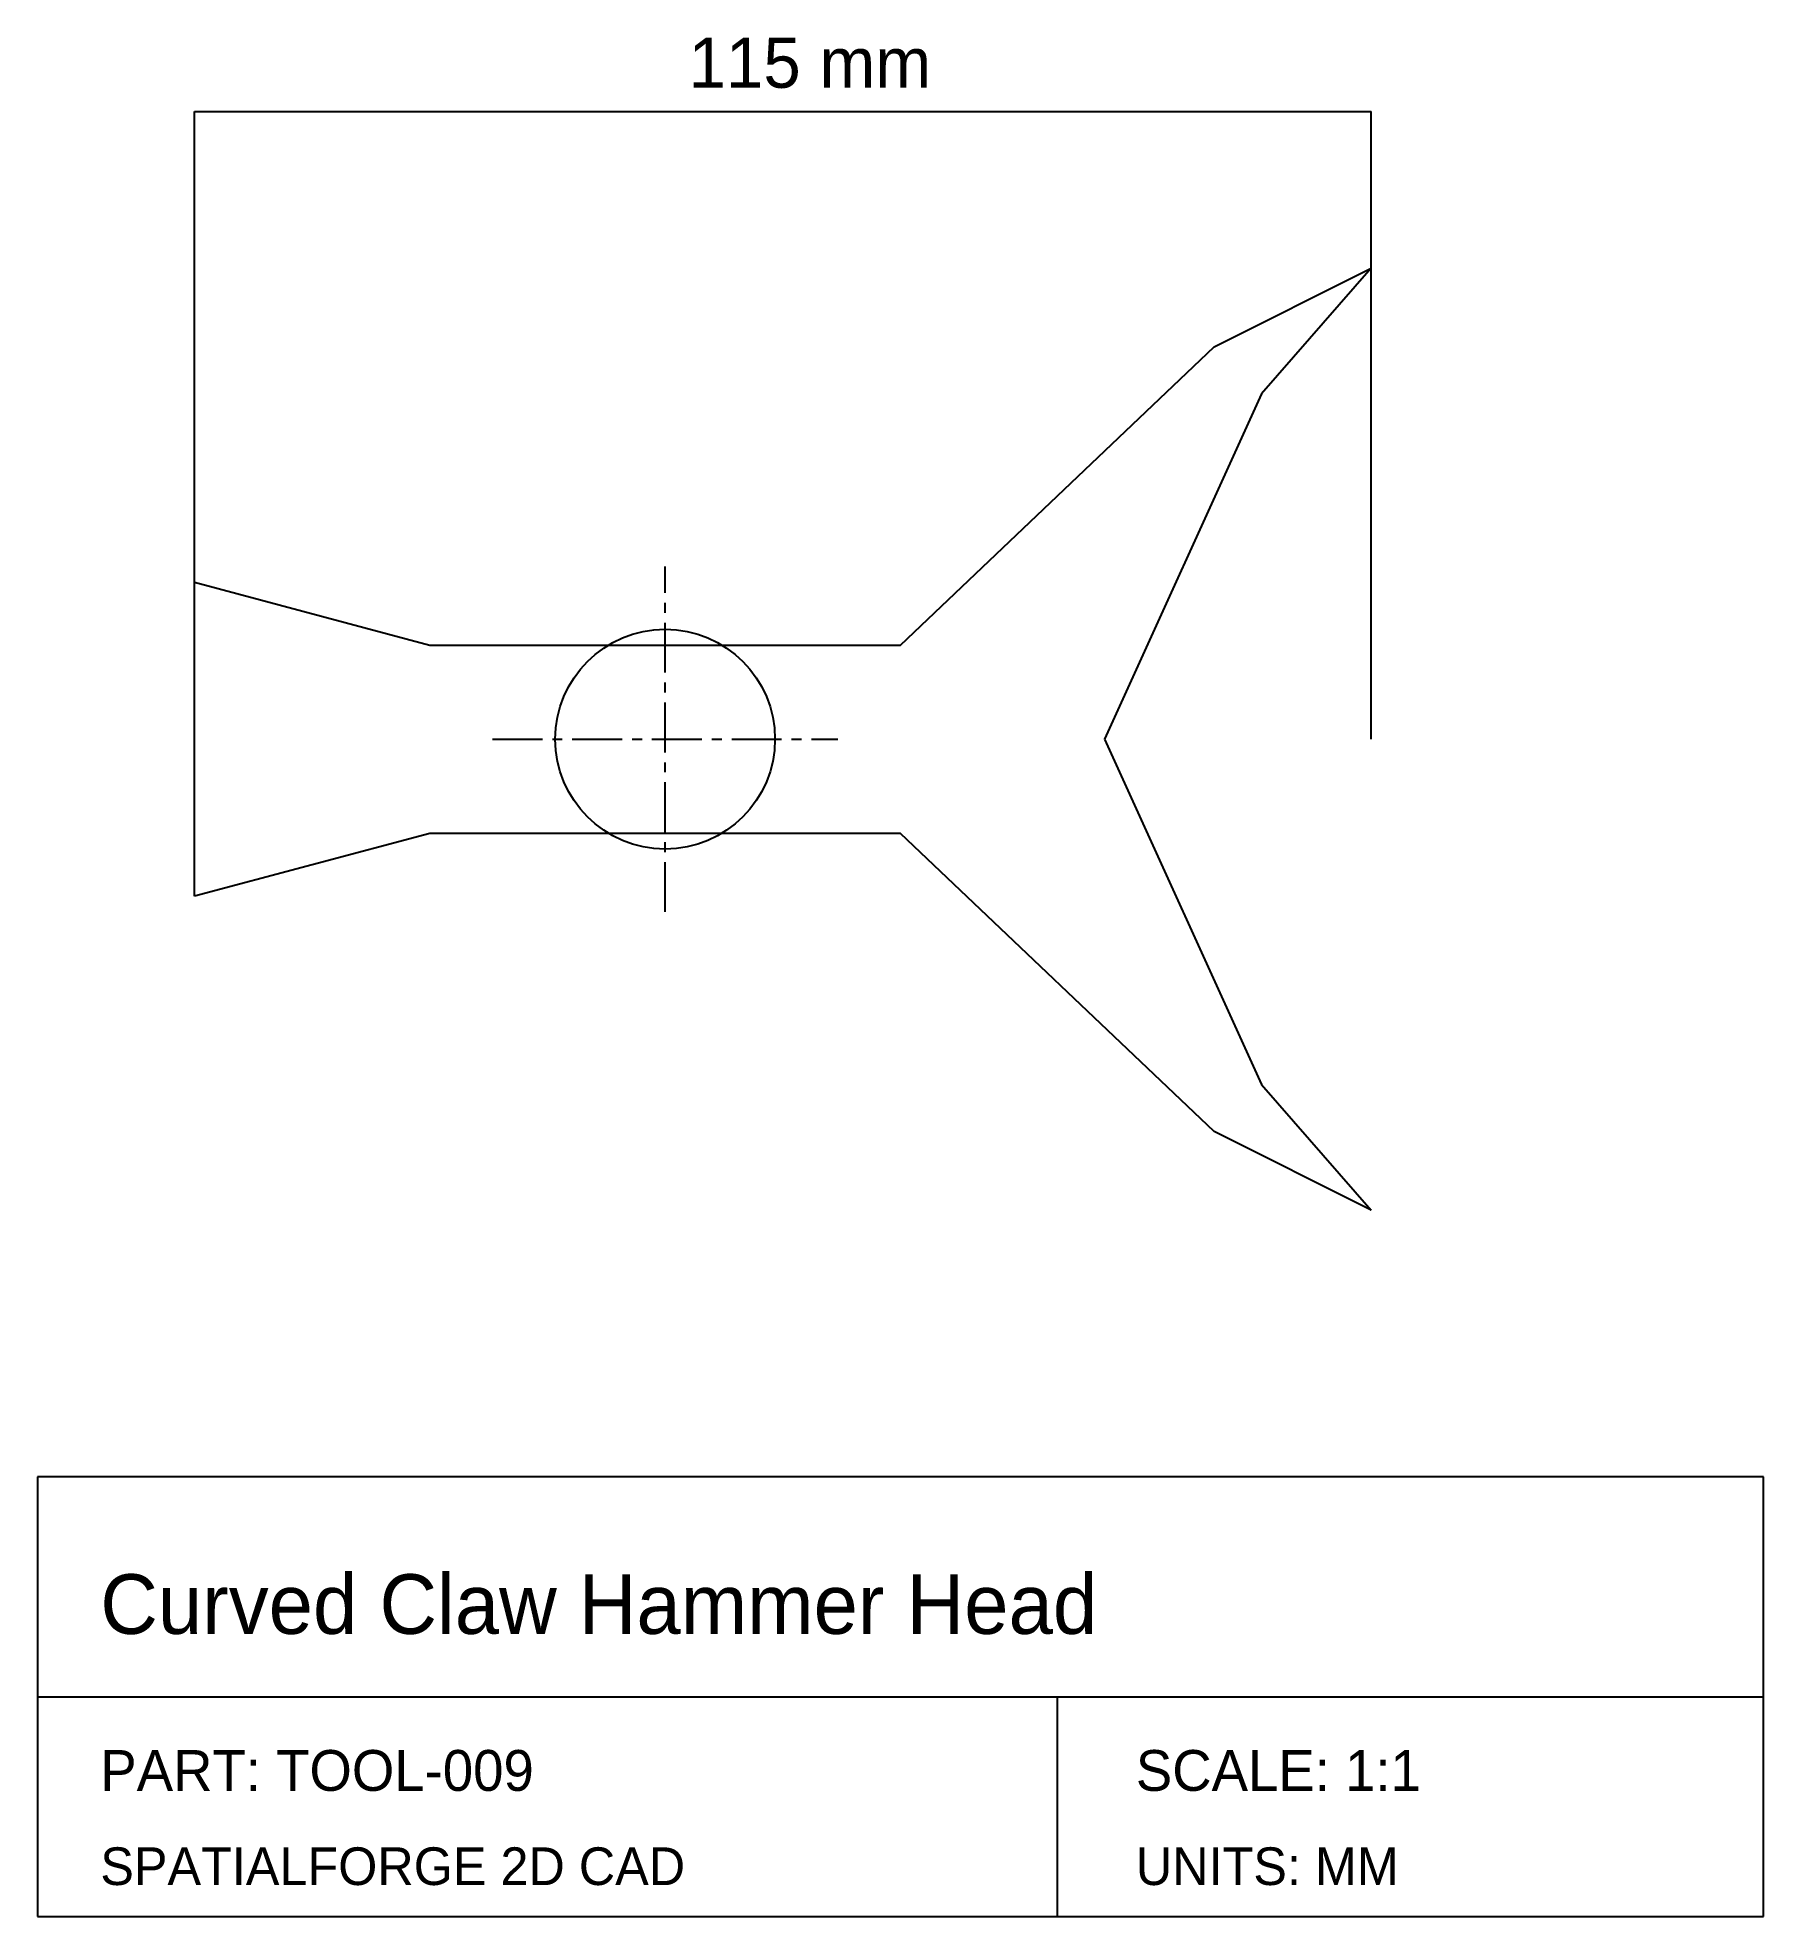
# Model space of a CAD drawing. Header units: millimetres. Extents: x 20 to 130, y -25 to 95.
import ezdxf

# ---------------------------------------------------------------- set-up
doc = ezdxf.new("R2010")
doc.units = ezdxf.units.MM
doc.linetypes.add('CENTER', pattern=[5.08, 3.175, -0.635, 0.635, -0.635])
for name, color, linetype in [('CENTER', 1, 'CENTER'), ('DIM', 3, 'CONTINUOUS'), ('TITLE', 5, 'CONTINUOUS'), ('VISIBLE', 7, 'CONTINUOUS')]:
    doc.layers.add(name, color=color, linetype=linetype)

msp = doc.modelspace()

# ---------------------------------------------------------------- linework, layer by layer
at = {"layer": 'CENTER', "linetype": 'CENTER'}
for p, q in [((60, 39), (60, 61)), ((49, 50), (71, 50))]:
    msp.add_line(p, q, dxfattribs=at)
at = {"layer": 'DIM'}
for p, q in [((30, 50), (30, 90)), ((30, 90), (105, 90)), ((105, 50), (105, 90))]:
    msp.add_line(p, q, dxfattribs=at)
at = {"layer": 'TITLE', "linetype": 'CONTINUOUS'}
for p, q in [((130, 3), (20, 3)), ((20, 3), (20, -25)), ((130, -25), (130, 3)), ((20, -25), (130, -25))]:
    msp.add_line(p, q, dxfattribs=at)
at = {"layer": 'TITLE'}
for p, q in [((20, -11), (130, -11)), ((85, -25), (85, -11))]:
    msp.add_line(p, q, dxfattribs=at)
at = {"layer": 'VISIBLE', "linetype": 'CONTINUOUS'}
for p, q in [((95, 75), (105, 80)), ((105, 80), (98, 72)), ((75, 56), (95, 75)), ((98, 72), (88, 50)), ((30, 60), (45, 56)), ((30, 40), (30, 60)), ((45, 56), (75, 56)), ((88, 50), (98, 28)), ((45, 44), (30, 40)), ((75, 44), (45, 44)), ((95, 25), (75, 44)), ((98, 28), (105, 20)), ((105, 20), (95, 25))]:
    msp.add_line(p, q, dxfattribs=at)
at = {"layer": 'VISIBLE'}
msp.add_circle((60, 50), 7, dxfattribs=at)

# ---------------------------------------------------------------- texts
at = {"layer": 'DIM'}
msp.add_text('115 mm', height=3.2, dxfattribs=at).set_placement((61.5, 91.5))
at = {"layer": 'TITLE'}
for s, height, p in [('Curved Claw Hammer Head', 3.8, (24, -7)), ('PART: TOOL-009', 2.6, (24, -17)), ('SCALE: 1:1', 2.6, (90, -17)), ('SPATIALFORGE 2D CAD', 2.4, (24, -23)), ('UNITS: MM', 2.4, (90, -23))]:
    msp.add_text(s, height=height, dxfattribs=at).set_placement(p)

doc.saveas('drawing.dxf')
